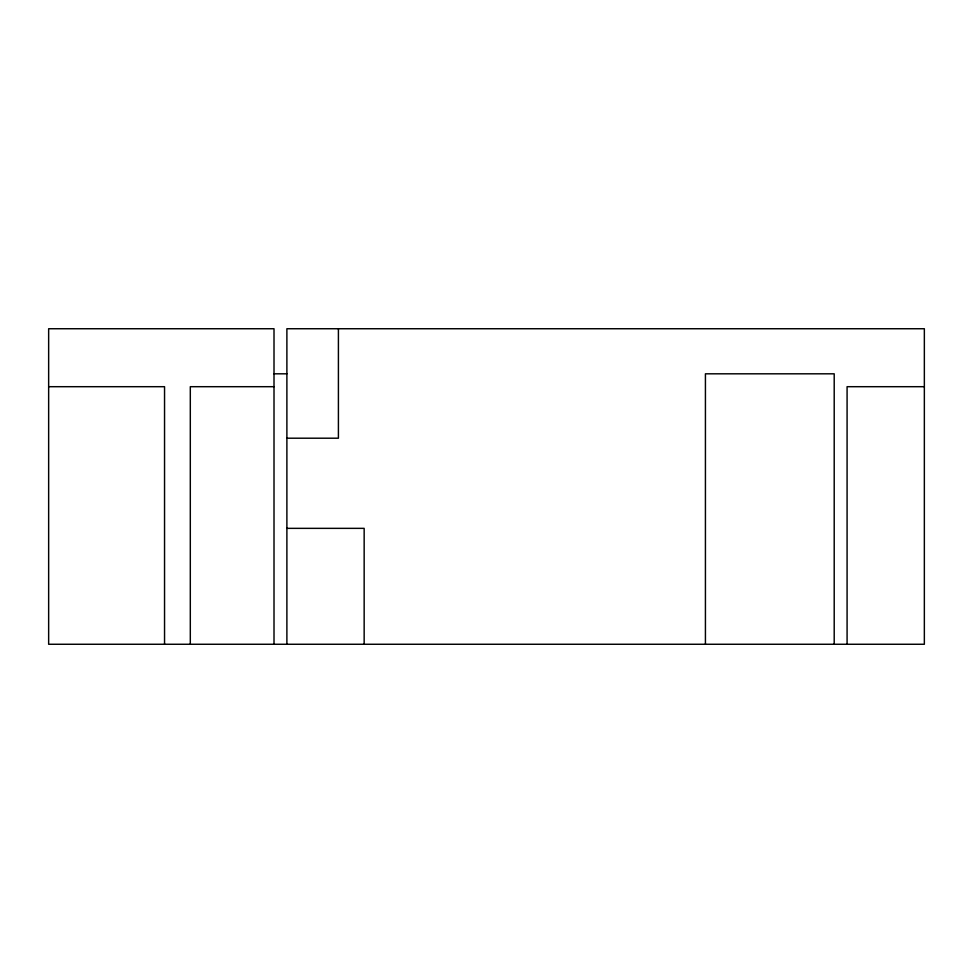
<?xml version="1.0" encoding="UTF-8"?>
<svg xmlns="http://www.w3.org/2000/svg" width="973" height="973" viewBox="0 0 973 973"><rect width="100%" height="100%" fill="white"/><g stroke="black" fill="none" stroke-linecap="round" stroke-linejoin="round"><path stroke-width="1.46" d="M274.009 373.814L286.889 373.814M48.65 386.695L164.546 386.695L164.546 644.26M274.009 386.695L190.307 386.695L190.307 644.26M924.35 386.695L847.082 386.695L847.082 644.26M286.889 438.203L338.409 438.203L338.409 328.74M286.889 528.351L364.157 528.351L364.157 644.26M834.202 644.26L834.202 373.814L705.425 373.814L705.425 644.26M286.889 644.26L286.889 328.74L924.35 328.74L924.35 644.26L48.65 644.26L48.65 328.74L274.009 328.74L274.009 644.26"/></g></svg>
